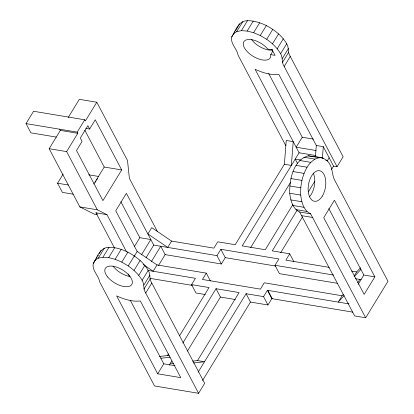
<?xml version="1.0" encoding="UTF-8"?>
<svg xmlns="http://www.w3.org/2000/svg" width="414" height="414" viewBox="0 0 414 414"><rect width="100%" height="100%" fill="white"/><g stroke="black" fill="none" stroke-linecap="round" stroke-linejoin="round"><path stroke-width="0.62" d="M289.728 193.24C289.365 179.552 293.143 160.27 308.182 155.799C315.97 157.113 326.123 156.192 329.999 164.653C332.939 169.776 331.987 176.002 335.112 181.001L387.985 281.282L365.681 317.776L354.674 315.939L299.617 211.999C292.589 208.666 290.493 200.335 289.728 193.24L300.735 195.072C301.501 202.167 303.597 210.498 310.624 213.836L365.681 317.776M300.735 195.072C300.217 185.425 302.241 175.629 307.074 167.22C310.464 161.817 316.368 156.052 323.308 158.127M284.377 164.26L286.24 140.47L293.226 141.635L291.363 165.424L284.377 164.26L235.209 244.721L217.738 241.807L213.867 248.136L171.593 241.093L151.747 227.633L147.881 233.962L167.727 247.422L171.593 241.093M315.39 157.051L316.296 145.48L278.819 74.391C270.658 75.322 262.46 72.673 255.096 69.309L299.099 152.766L315.934 155.571M322.377 158.215L323.287 146.644L316.296 145.48M93.233 263.62C97.171 257.135 99.893 247.236 109.011 247.293C115.625 247.205 121.964 249.331 127.874 252.142C135.973 256.457 143.554 262.3 148.212 270.352C150.841 274.337 148.947 279.217 151.803 283.052L204.676 383.333L198.585 393.3L154.551 385.962L99.629 281.799C98.615 275.284 91.856 270.725 93.233 263.62L95.794 259.418M99.324 253.647L101.016 250.387M285.815 145.712L238.097 55.207C237.087 48.692 230.324 44.138 231.7 37.027C235.638 30.548 238.361 20.643 247.484 20.7C254.092 20.617 260.432 22.744 266.342 25.554C274.441 29.87 282.022 35.713 286.685 43.765C289.314 47.745 287.414 52.63 290.276 56.464L343.144 156.74L337.053 166.707L333.56 166.128L323.287 146.644M238.076 26.517L239.483 23.795M56.335 137.086L30.89 132.842L26.015 123.6L33.56 111.262L84.746 119.791L85.362 120.96L96.804 102.237L79.333 99.329L68.227 117.498M97.337 214.7L94.402 214.209L79.85 206.902L49.162 148.698L60.351 130.389L59.735 129.22M126.575 251.841L106.972 214.659L97.321 209.815L66.633 151.607L77.822 133.303L77.206 132.133L84.746 119.791M89.621 129.033L95.256 119.806L121.69 169.937L102.931 200.64L76.497 150.505L82.075 141.376L80.316 138.033L87.856 125.69L89.621 129.033L85.874 128.407M73.221 194.192L62.405 192.391L57.562 183.216L63.135 174.092M93.833 184.023L104.219 167.028L84.803 130.203M95.22 182.393L96.203 180.783M96.86 179.712L97.518 178.636M96.436 258.372L97.078 257.322M97.72 256.271L98.361 255.221M231.7 37.027L234.909 31.78M235.55 30.729L237.791 27.06M94.925 260.354L98.232 258.186L104.323 248.219M233.392 33.767L236.699 31.599L242.79 21.626M98.232 258.186L102.92 257.26L109.011 247.293M236.699 31.599L241.393 30.667L247.484 20.7M102.92 257.26L108.68 257.632L114.771 247.665M241.393 30.667L247.148 31.045L253.239 21.078M108.68 257.632L115.113 259.288L121.204 249.321M247.148 31.045L253.58 32.701L259.671 22.734M115.113 259.288L121.778 262.109L127.874 252.142M253.58 32.701L260.251 35.521L266.342 25.554M134.462 246.444L139.808 237.693L120.847 201.727M198.585 393.3L145.712 293.019C142.856 289.184 144.75 284.304 142.121 280.319C138.752 274.435 133.712 269.799 128.231 265.907L134.322 255.935M337.053 166.707L284.185 66.431C281.323 62.597 283.217 57.712 280.594 53.732C277.22 47.848 272.179 43.211 266.699 39.314L272.79 29.347M134.281 256.214L137.184 251.464L115.739 210.793L126.399 193.348L153.749 245.093L216.988 255.629L221.392 263.982L225.257 257.653L220.859 249.3L216.988 255.629M141.453 254.843L150.815 239.525L139.808 237.693M134.022 270.414L140.113 260.447M272.49 43.822L278.581 33.855M146.064 257.679L153.749 245.093M270.709 54.622L275.062 55.347L272.127 49.783L267.775 49.054L265.384 46.575A15.489 7.592 31.4 0 0 244.772 40.681A15.489 7.592 31.4 0 0 252.959 56.206A15.489 7.592 31.4 0 0 270.725 56.708L270.709 54.622L272.645 51.46L271.879 49.271M138.757 275.331L144.853 265.364M277.23 48.743L283.321 38.771M151.379 261.576L160.741 246.258L165.145 254.61L221.392 263.982M142.121 280.319L148.212 270.352M280.594 53.732L286.685 43.765M143.881 285.044L149.971 275.077M282.348 58.452L288.439 48.485M210.4 280.93L206.291 273.136L157.03 264.929L153.159 271.258L143.239 264.525M143.912 289.174L150.003 279.207M282.384 62.586L288.475 52.619M158.458 265.55L165.145 254.61M145.712 293.019L151.803 283.052M284.185 66.431L290.276 56.464M205.328 294.54L195.972 292.983L191.568 284.63L195.434 278.301L148.077 270.409M206.291 273.136L202.425 279.466L260.437 289.132L264.303 282.803L342.099 295.767L343.377 294.375M159.426 356.47L167.468 355.569L168.472 353.923M179.536 335.816L209.039 287.544L191.568 284.63M157.693 373.79L116.624 295.896C123.993 299.26 132.185 301.909 140.346 300.978L180.763 377.635L157.693 373.79L163.784 363.823L130.224 300.166M268.681 73.552L302.256 137.231L296.16 147.203L316.115 150.525M169.3 365.169L171.877 360.951M182.838 343.015L216.025 288.708L239.095 292.553L197.525 360.573L192.577 361.132M299.099 152.766L242.195 245.885L265.265 249.73L292.879 204.542M187.444 351.031L220.429 297.055L216.025 288.708M250.625 247.644L290.571 182.279M198.125 372.196L246.087 293.717L263.558 296.626L267.956 304.978L271.827 298.649L267.423 290.297L263.558 296.626M297.174 210.115L272.252 250.894L289.722 253.803L293.831 261.596M308.285 191.925L314.687 181.456M327.138 161.077L329.156 157.775M202.524 380.554L250.486 302.065L246.087 293.717M280.697 252.633L302.582 216.817M331.542 169.435L333.56 166.128M337.415 283.316L279.403 273.649L274.999 265.296L278.87 258.967L220.859 249.3M289.722 253.803L285.857 260.132L329.233 267.361M342.099 295.767L338.233 302.096L344.205 295.606M354.084 276.154L356.666 271.931L360.506 267.76M357.779 282.71L359.787 279.424M358.157 284.325L363.839 275.02L328.819 208.604M374.846 276.857L364.144 294.364L323.727 217.707L334.429 200.2L374.846 276.857L363.839 275.02M354.503 276.407L360.899 269.457M160.849 358.255L170.128 357.215M193.385 362.985L204.516 361.738L197.525 360.573M302.256 137.231L313.476 139.104M308.182 155.799L319.189 157.631M325.771 160.321L326.998 160.523M303.912 157.237L314.919 159.069M300.843 160.032L295.229 159.095L297.578 163.551M299.777 160.503L310.785 162.34M296.067 165.388L307.074 167.22M26.015 123.6L77.206 132.133M60.351 130.389L77.822 133.303M293.034 171.546L304.036 173.378M290.876 178.563L301.884 180.395M289.748 185.964L300.755 187.796M49.162 148.698L66.633 151.607M104.219 167.028L121.69 169.937M290.809 199.895L301.816 201.727M292.926 205.479L303.933 207.31M88.648 174.796L98.827 176.493M295.932 209.608L306.934 211.44M299.617 211.999L310.624 213.836M301.806 215.663L312.813 217.495M57.562 183.216L68.377 185.017M79.85 206.902L97.321 209.815M114.362 247.722L95.965 212.827L106.972 214.659M351.558 271.082L356.666 271.931M274.999 265.296L333.668 275.072M355.336 278.684L361.055 279.636M225.257 257.653L275.62 266.047M267.423 290.297L349.033 303.897M149.909 278.332L192.256 285.391M271.827 298.649L352.806 312.14M220.429 297.055L235.395 299.55M250.486 302.065L267.956 304.978M167.468 355.569L169.373 355.885M170.589 363.062L173.704 363.58M163.784 363.823L175.008 365.691M95.965 212.827L97.052 213.37M260.251 35.521L266.699 39.314M121.778 262.109L128.231 265.907M137.184 251.464L157.03 264.929M267.848 290.369L272.252 298.717M96.804 102.237L127.491 160.446L129.396 178.403L157.346 231.41M128.237 274.032L129.742 276.894M272.935 50.011A15.489 7.592 31.4 0 1 251.536 39.511M130.006 276.562A15.489 7.592 31.4 0 1 113.069 266.104M313.269 173.171A15.489 8.58 -80.5 0 1 309.299 196.914M107.671 276.971A15.489 7.592 31.4 0 0 131.341 285.06A15.489 7.592 31.4 0 0 116.701 267.159A15.489 7.592 31.4 0 0 107.671 276.971M322.309 196.112A15.489 8.58 -80.5 0 0 320.389 170.941A15.489 8.58 -80.5 0 0 308.197 190.89A15.489 8.58 -80.5 0 0 322.309 196.112"/></g></svg>
